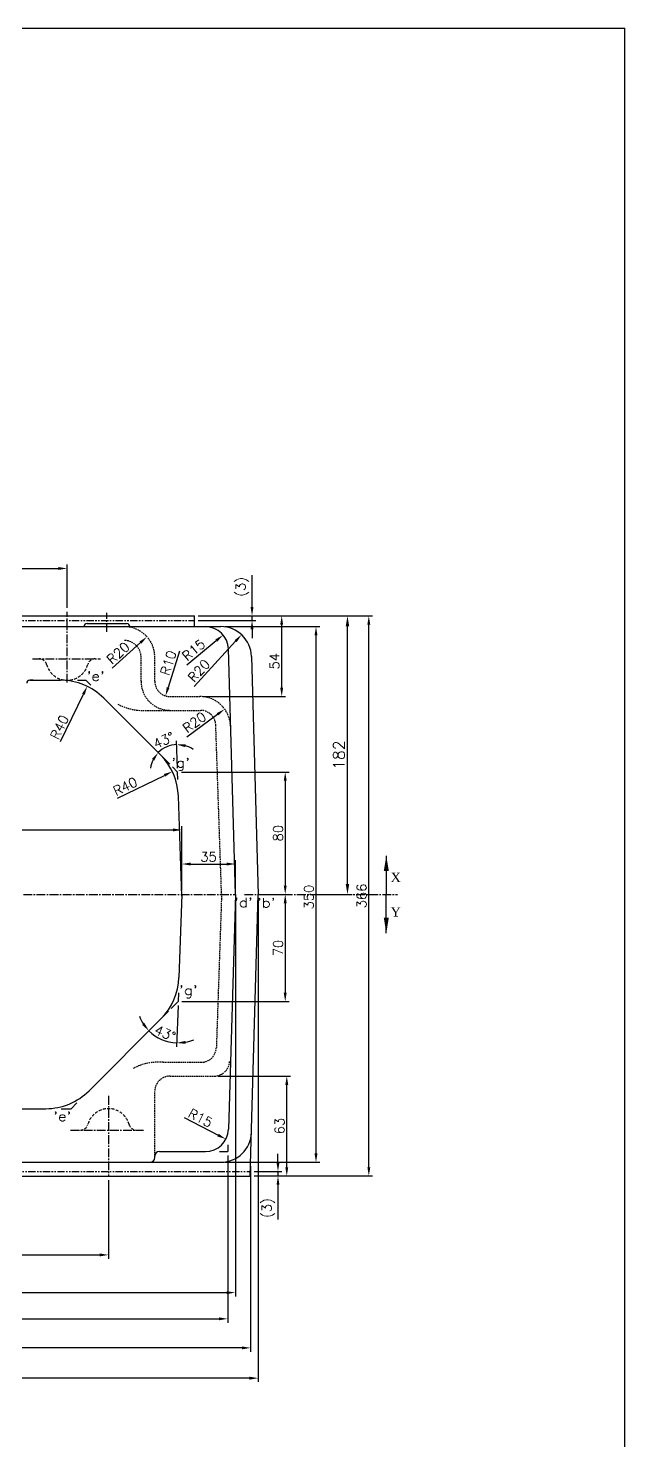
# Model space of a CAD drawing. Header units: millimetres. Extents: x -3508 to 12243, y -3609 to 4092.
# Drawn here: x 1455 to 1846, y 125 to 1048 of the extents above; entities that cross this region are included whole.
import ezdxf

# ---------------------------------------------------------------- set-up
doc = ezdxf.new("R2010")
doc.units = ezdxf.units.MM
doc.header["$LTSCALE"] = 0.3
doc.header["$PDSIZE"] = -50
for name, pattern in [('CENTER2', [28.575, 19.05, -3.175, 3.175, -3.175]), ('HIDDEN', [9.525, 6.35, -3.175]), ('HIDDEN2', [4.7625, 3.175, -1.5875]), ('PHANTOM2', [31.75, 15.875, -3.175, 3.175, -3.175, 3.175, -3.175])]:
    doc.linetypes.add(name, pattern=pattern)
doc.layers.add('AM_5', color=3, linetype='Continuous', lineweight=25)
for name, color, linetype in [('center', 1, 'CENTER2'), ('CHAIN ...', 8, 'PHANTOM2'), ('h', 4, 'HIDDEN'), ('hidden', 4, 'HIDDEN2'), ('ht', 6, 'Continuous')]:
    doc.layers.add(name, color=color, linetype=linetype)
doc.styles.add('ROMANTIC', font='romantic.ttf')
doc.styles.add('rs', font='romans.shx')
doc.styles.get("Standard").update_dxf_attribs({"font": 'romans.shx', "width": 1.2})
doc.dimstyles.new('ISO-25', dxfattribs={"dimscale": 2.5, "dimtxt": 2.5, "dimasz": 2.5, "dimexe": 0.7, "dimexo": 0.625, "dimtad": 1, "dimdec": 3, "dimlfac": -1, "dimzin": 9, "dimdsep": 46, "dimtxsty": 'Standard', "dimcen": 2.5, "dimclrd": 1, "dimclre": 1, "dimclrt": 7, "dimazin": 0, "dimtfac": 0.65, "dimtdec": 3, "dimtmove": 0, "dimatfit": 3, "dimfxl": 0, "dimtolj": 1, "dimarcsym": 0})
doc.dimstyles.new('sarab', dxfattribs={"dimscale": 3, "dimtxt": 2.5, "dimasz": 2.3, "dimexe": 1, "dimexo": 1, "dimtad": 1, "dimdec": 3, "dimdsep": 46, "dimtxsty": 'rs', "dimcen": 0, "dimclrd": 1, "dimclre": 1, "dimclrt": 7, "dimadec": 3, "dimazin": 2, "dimtfac": 1, "dimtdec": 3, "dimtmove": 0, "dimatfit": 3, "dimfxl": 0, "dimarcsym": 0})
doc.dimstyles.new('sarab$0', dxfattribs={"dimscale": 3, "dimtxt": 2.5, "dimasz": 2.3, "dimexe": 1, "dimexo": 1, "dimtad": 1, "dimdec": 3, "dimdsep": 46, "dimtxsty": 'rs', "dimcen": 0, "dimclrd": 1, "dimclre": 1, "dimclrt": 7, "dimadec": 3, "dimazin": 2, "dimtfac": 1, "dimtdec": 3, "dimtmove": 0, "dimatfit": 3, "dimfxl": 0, "dimarcsym": 0})

# ---------------------------------------------------------------- blocks, each defined once
blk = doc.blocks.new('*D1503')
at = {"color": 1, "lineweight": -2, "transparency": 16777216}
for p, q in [((1585.83, 311.53), (1585.83, 202.18)), ((996.83, 248.53), (996.83, 202.18)), ((1002.58, 204.68), (1580.08, 204.68))]:
    blk.add_line(p, q, dxfattribs=at)
at = {"color": 1, "transparency": 16777216}
for points in [[(1002.58, 205.64), (1002.58, 203.72), (996.83, 204.68)], [(1580.08, 205.64), (1580.08, 203.72), (1585.83, 204.68)]]:
    blk.add_solid(points, dxfattribs=at)
at = {"layer": 'Defpoints', "color": 0, "transparency": 16777216}
for p in [(1585.83, 314.03), (996.83, 251.03), (1585.83, 204.68)]:
    blk.add_point(p, dxfattribs=at)
at = {"color": 7, "transparency": 16777216, "insert": (1294.56, 209.37), "char_height": 6.25, "attachment_point": 5, "style": 'rs'}
blk.add_mtext('589', dxfattribs=at)
blk = doc.blocks.new('*D1239')
at = {"color": 1, "lineweight": -2, "transparency": 16777216}
for p, q in [((1600.83, 304.53), (1600.83, 183.2)), ((996.83, 248.53), (996.83, 183.2)), ((1595.08, 185.7), (1002.58, 185.7))]:
    blk.add_line(p, q, dxfattribs=at)
at = {"color": 1, "transparency": 16777216}
for points in [[(1002.58, 186.65), (1002.58, 184.74), (996.83, 185.7)], [(1595.08, 186.65), (1595.08, 184.74), (1600.83, 185.7)]]:
    blk.add_solid(points, dxfattribs=at)
at = {"layer": 'Defpoints', "color": 0, "transparency": 16777216}
for p in [(1600.83, 307.03), (996.83, 251.03), (996.83, 185.7)]:
    blk.add_point(p, dxfattribs=at)
at = {"color": 7, "transparency": 16777216, "insert": (1303.22, 190.38), "char_height": 6.25, "attachment_point": 5, "style": 'rs'}
blk.add_mtext('604', dxfattribs=at)
blk = doc.blocks.new('*D1504')
at = {"color": 1, "lineweight": -2, "transparency": 16777216}
for p, q in [((1605.83, 479.53), (1605.83, 163.42)), ((996.83, 248.53), (996.83, 163.42)), ((1600.08, 165.92), (1002.58, 165.92))]:
    blk.add_line(p, q, dxfattribs=at)
at = {"color": 1, "transparency": 16777216}
for points in [[(1002.58, 166.88), (1002.58, 164.96), (996.83, 165.92)], [(1600.08, 166.88), (1600.08, 164.96), (1605.83, 165.92)]]:
    blk.add_solid(points, dxfattribs=at)
at = {"layer": 'Defpoints', "color": 0, "transparency": 16777216}
for p in [(1605.83, 482.03), (996.83, 251.03), (996.83, 165.92)]:
    blk.add_point(p, dxfattribs=at)
at = {"color": 7, "transparency": 16777216, "insert": (1302.83, 170.61), "char_height": 6.25, "attachment_point": 5, "style": 'rs'}
blk.add_mtext('609', dxfattribs=at)
blk = doc.blocks.new('*D1257')
at = {"color": 1, "lineweight": -2, "transparency": 16777216}
for p, q in [((1555.81, 484.53), (1555.81, 504.4)), ((1561.56, 501.9), (1585.08, 501.9)), ((1590.83, 484.53), (1590.83, 504.4))]:
    blk.add_line(p, q, dxfattribs=at)
at = {"color": 1, "transparency": 16777216}
for points in [[(1561.56, 502.86), (1561.56, 500.94), (1555.81, 501.9)], [(1585.08, 502.86), (1585.08, 500.94), (1590.83, 501.9)]]:
    blk.add_solid(points, dxfattribs=at)
at = {"layer": 'Defpoints', "color": 0, "transparency": 16777216}
for p in [(1590.83, 501.9), (1555.81, 482.03), (1590.83, 482.03)]:
    blk.add_point(p, dxfattribs=at)
at = {"color": 7, "transparency": 16777216, "insert": (1573.32, 506.59), "char_height": 6.25, "attachment_point": 5, "style": 'rs'}
blk.add_mtext('35', dxfattribs=at)
blk = doc.blocks.new('*D1264')
at = {"color": 1, "lineweight": -2, "transparency": 16777216}
for p, q in [((1025.83, 479.53), (1025.83, 219.33)), ((1590.83, 479.53), (1590.83, 219.33)), ((1031.58, 221.83), (1585.08, 221.83))]:
    blk.add_line(p, q, dxfattribs=at)
at = {"color": 1, "transparency": 16777216}
for points in [[(1031.58, 222.79), (1031.58, 220.87), (1025.83, 221.83)], [(1585.08, 222.79), (1585.08, 220.87), (1590.83, 221.83)]]:
    blk.add_solid(points, dxfattribs=at)
at = {"layer": 'Defpoints', "color": 0, "transparency": 16777216}
for p in [(1025.83, 482.03), (1590.83, 482.03), (1590.83, 221.83)]:
    blk.add_point(p, dxfattribs=at)
at = {"color": 7, "transparency": 16777216, "insert": (1310.42, 226.52), "char_height": 6.25, "attachment_point": 5, "style": 'rs'}
blk.add_mtext('565', dxfattribs=at)
blk = doc.blocks.new('*D1284')
at = {"color": 1, "lineweight": -2, "transparency": 16777216}
for p, q in [((1555.57, 562.03), (1625.96, 562.03)), ((1623.46, 556.28), (1623.46, 487.78)), ((1608.33, 482.03), (1625.96, 482.03))]:
    blk.add_line(p, q, dxfattribs=at)
at = {"color": 1, "transparency": 16777216}
for points in [[(1622.5, 556.28), (1624.41, 556.28), (1623.46, 562.03)], [(1622.5, 487.78), (1624.41, 487.78), (1623.46, 482.03)]]:
    blk.add_solid(points, dxfattribs=at)
at = {"layer": 'Defpoints', "color": 0, "transparency": 16777216}
for p in [(1553.07, 562.03), (1605.83, 482.03), (1623.46, 482.03)]:
    blk.add_point(p, dxfattribs=at)
at = {"color": 7, "transparency": 16777216, "insert": (1618.77, 522.03), "char_height": 6.25, "attachment_point": 5, "rotation": 90, "style": 'rs'}
blk.add_mtext('80', dxfattribs=at)
blk = doc.blocks.new('*D1285')
at = {"color": 1, "lineweight": -2, "transparency": 16777216}
for p, q in [((1623.46, 476.28), (1623.46, 417.78)), ((1555.91, 412.03), (1625.96, 412.03))]:
    blk.add_line(p, q, dxfattribs=at)
at = {"color": 1, "transparency": 16777216}
for points in [[(1622.5, 476.28), (1624.41, 476.28), (1623.46, 482.03)], [(1622.5, 417.78), (1624.41, 417.78), (1623.46, 412.03)]]:
    blk.add_solid(points, dxfattribs=at)
at = {"layer": 'Defpoints', "color": 0, "transparency": 16777216}
for p in [(1623.46, 482.03), (1553.41, 412.03), (1623.46, 412.03)]:
    blk.add_point(p, dxfattribs=at)
at = {"color": 7, "transparency": 16777216, "insert": (1618.77, 447.03), "char_height": 6.25, "attachment_point": 5, "rotation": 90, "style": 'rs'}
blk.add_mtext('70', dxfattribs=at)
blk = doc.blocks.new('*D1286')
at = {"color": 1, "lineweight": -2, "transparency": 16777216}
for p, q in [((1552.99, 564.53), (1552.37, 582.47)), ((1548.01, 567.08), (1538.61, 576.49))]:
    blk.add_line(p, q, dxfattribs=at)
for start, end in [(91.96366, 135), (55.10481, 73.53423), (153.42942, 171.85885)]:
    blk.add_arc((1553.07, 562.03), 17.95, start, end, dxfattribs=at)
at = {"color": 1, "transparency": 16777216}
for points in [[(1536.24, 570.62), (1537.79, 569.5), (1540.38, 574.72)], [(1558.04, 578.29), (1558.28, 580.2), (1552.46, 579.97)]]:
    blk.add_solid(points, dxfattribs=at)
at = {"layer": 'Defpoints', "color": 0, "transparency": 16777216}
for p in [(1548.03, 579.26), (1549.78, 565.32), (1553.07, 562.03), (1553.07, 562.03), (1553.24, 557.12)]:
    blk.add_point(p, dxfattribs=at)
at = {"color": 7, "transparency": 16777216, "insert": (1543.97, 582.76), "char_height": 6.25, "attachment_point": 5, "rotation": 23.69361, "style": 'rs'}
blk.add_mtext('43%%D', dxfattribs=at)
blk = doc.blocks.new('*D1287')
at = {"color": 1, "lineweight": -2, "transparency": 16777216}
for p, q in [((1553.33, 409.53), (1552.4, 382.46)), ((1547.02, 405.64), (1532.5, 391.11))]:
    blk.add_line(p, q, dxfattribs=at)
for start, end in [(200.62356, 212.81178), (225, 268.03634), (280.22456, 292.41278)]:
    blk.add_arc((1553.41, 412.03), 27.08, start, end, dxfattribs=at)
at = {"color": 1, "transparency": 16777216}
for points in [[(1531.4, 397.96), (1529.91, 396.75), (1534.26, 392.88)], [(1558.29, 384.42), (1558.15, 386.33), (1552.49, 384.96)]]:
    blk.add_solid(points, dxfattribs=at)
at = {"layer": 'Defpoints', "color": 0, "transparency": 16777216}
for p in [(1553.61, 417.75), (1548.79, 407.41), (1553.41, 412.03), (1553.41, 412.03), (1539.61, 388.73)]:
    blk.add_point(p, dxfattribs=at)
at = {"color": 7, "transparency": 16777216, "insert": (1544.89, 391.32), "char_height": 6.25, "attachment_point": 5, "rotation": 337.63419, "style": 'rs'}
blk.add_mtext('43%%D', dxfattribs=at)
blk = doc.blocks.new('*D1288')
at = {"color": 1, "lineweight": -2, "transparency": 16777216}
for p, q in [((1583.9, 657.03), (1646.09, 657.03)), ((1643.59, 651.28), (1643.59, 312.78)), ((1583.9, 307.03), (1646.09, 307.03))]:
    blk.add_line(p, q, dxfattribs=at)
at = {"color": 1, "transparency": 16777216}
for points in [[(1642.63, 651.28), (1644.55, 651.28), (1643.59, 657.03)], [(1642.63, 312.78), (1644.55, 312.78), (1643.59, 307.03)]]:
    blk.add_solid(points, dxfattribs=at)
at = {"layer": 'Defpoints', "color": 0, "transparency": 16777216}
for p in [(1581.4, 657.03), (1581.4, 307.03), (1643.59, 307.03)]:
    blk.add_point(p, dxfattribs=at)
at = {"color": 7, "transparency": 16777216, "insert": (1638.9, 480.31), "char_height": 6.25, "attachment_point": 5, "rotation": 90, "style": 'rs'}
blk.add_mtext('350', dxfattribs=at)
blk = doc.blocks.new('*D1289')
at = {"color": 1, "lineweight": -2, "transparency": 16777216}
for p, q in [((1566.58, 664.03), (1680.64, 664.03)), ((1678.14, 303.78), (1678.14, 658.28)), ((1603.08, 298.03), (1680.64, 298.03))]:
    blk.add_line(p, q, dxfattribs=at)
at = {"color": 1, "transparency": 16777216}
for points in [[(1677.18, 658.28), (1679.1, 658.28), (1678.14, 664.03)], [(1677.18, 303.78), (1679.1, 303.78), (1678.14, 298.03)]]:
    blk.add_solid(points, dxfattribs=at)
at = {"layer": 'Defpoints', "color": 0, "transparency": 16777216}
for p in [(1564.08, 664.03), (1678.14, 664.03), (1600.58, 298.03)]:
    blk.add_point(p, dxfattribs=at)
at = {"color": 7, "transparency": 16777216, "insert": (1673.45, 481.03), "char_height": 6.25, "attachment_point": 5, "rotation": 90, "style": 'rs'}
blk.add_mtext('366', dxfattribs=at)
blk = doc.blocks.new('*D1290')
at = {"color": 1, "lineweight": -2, "transparency": 16777216}
for p, q in [((1601.75, 669.78), (1601.75, 690.56)), ((1566.58, 664.03), (1604.25, 664.03)), ((1566.58, 661.03), (1604.25, 661.03)), ((1601.75, 661.03), (1601.75, 664.03)), ((1601.75, 655.28), (1601.75, 649.53))]:
    blk.add_line(p, q, dxfattribs=at)
at = {"color": 1, "transparency": 16777216}
for points in [[(1600.79, 669.78), (1602.71, 669.78), (1601.75, 664.03)], [(1600.79, 655.28), (1602.71, 655.28), (1601.75, 661.03)]]:
    blk.add_solid(points, dxfattribs=at)
at = {"layer": 'Defpoints', "color": 0, "transparency": 16777216}
for p in [(1564.08, 664.03), (1564.08, 661.03), (1601.75, 664.03)]:
    blk.add_point(p, dxfattribs=at)
at = {"color": 7, "transparency": 16777216, "insert": (1595.42, 683.04), "char_height": 6.25, "attachment_point": 5, "rotation": 90, "style": 'rs'}
blk.add_mtext('(3)', dxfattribs=at)
blk = doc.blocks.new('*D1291')
at = {"color": 1, "lineweight": -2, "transparency": 16777216}
for p, q in [((1618.72, 306.78), (1618.72, 312.53)), ((1603.08, 298.03), (1621.22, 298.03)), ((1603.23, 301.03), (1621.22, 301.03)), ((1618.72, 301.03), (1618.72, 298.03)), ((1618.72, 292.28), (1618.72, 269.53))]:
    blk.add_line(p, q, dxfattribs=at)
at = {"color": 1, "transparency": 16777216}
for points in [[(1617.76, 306.78), (1619.68, 306.78), (1618.72, 301.03)], [(1617.76, 292.28), (1619.68, 292.28), (1618.72, 298.03)]]:
    blk.add_solid(points, dxfattribs=at)
at = {"layer": 'Defpoints', "color": 0, "transparency": 16777216}
for p in [(1600.58, 298.03), (1600.73, 301.03), (1618.72, 298.03)]:
    blk.add_point(p, dxfattribs=at)
at = {"color": 7, "transparency": 16777216, "insert": (1612.4, 277.05), "char_height": 6.25, "attachment_point": 5, "rotation": 90, "style": 'rs'}
blk.add_mtext('(3)', dxfattribs=at)
blk = doc.blocks.new('*D1292')
at = {"color": 1, "lineweight": -2, "transparency": 16777216}
blk.add_line((1513.64, 544.9), (1544.45, 559.85), dxfattribs=at)
at = {"color": 1, "transparency": 16777216}
blk.add_solid([(1544.03, 560.71), (1544.87, 558.98), (1549.62, 562.36)], dxfattribs=at)
at = {"layer": 'Defpoints', "color": 0, "transparency": 16777216}
for p in [(1549.62, 562.36), (1513.64, 544.9)]:
    blk.add_point(p, dxfattribs=at)
at = {"color": 7, "transparency": 16777216, "insert": (1518.8, 552.61), "char_height": 6.25, "attachment_point": 5, "rotation": 25.88235, "style": 'rs'}
blk.add_mtext('R40', dxfattribs=at)
blk = doc.blocks.new('*D1293')
at = {"color": 1, "lineweight": -2, "transparency": 16777216}
blk.add_line((1476.5, 582.03), (1491.43, 612.85), dxfattribs=at)
at = {"color": 1, "transparency": 16777216}
blk.add_solid([(1490.57, 613.27), (1492.29, 612.44), (1493.94, 618.03)], dxfattribs=at)
at = {"layer": 'Defpoints', "color": 0, "transparency": 16777216}
for p in [(1493.94, 618.03), (1476.5, 582.03)]:
    blk.add_point(p, dxfattribs=at)
at = {"color": 7, "transparency": 16777216, "insert": (1475.78, 591.29), "char_height": 6.25, "attachment_point": 5, "rotation": 64.16157, "style": 'rs'}
blk.add_mtext('R40', dxfattribs=at)
blk = doc.blocks.new('*D1323')
at = {"color": 1, "lineweight": -2, "transparency": 16777216}
for p, q in [((1507.83, 295.34), (1507.83, 243.96)), ((1156.83, 260.59), (1156.83, 243.96)), ((1162.58, 246.46), (1502.08, 246.46))]:
    blk.add_line(p, q, dxfattribs=at)
at = {"color": 1, "transparency": 16777216}
for points in [[(1162.58, 247.41), (1162.58, 245.5), (1156.83, 246.46)], [(1502.08, 247.41), (1502.08, 245.5), (1507.83, 246.46)]]:
    blk.add_solid(points, dxfattribs=at)
at = {"layer": 'Defpoints', "color": 0, "transparency": 16777216}
for p in [(1507.83, 297.84), (1156.83, 263.09), (1507.83, 246.46)]:
    blk.add_point(p, dxfattribs=at)
at = {"color": 7, "transparency": 16777216, "insert": (1331.17, 251.14), "char_height": 6.25, "attachment_point": 5, "style": 'rs'}
blk.add_mtext('351', dxfattribs=at)
blk = doc.blocks.new('*D1325')
at = {"color": 1, "lineweight": -2, "transparency": 16777216}
for p, q in [((1176.83, 674.65), (1176.83, 697.53)), ((1182.58, 695.03), (1475.08, 695.03)), ((1480.83, 669.26), (1480.83, 697.53))]:
    blk.add_line(p, q, dxfattribs=at)
at = {"color": 1, "transparency": 16777216}
for points in [[(1182.58, 695.99), (1182.58, 694.07), (1176.83, 695.03)], [(1475.08, 695.99), (1475.08, 694.07), (1480.83, 695.03)]]:
    blk.add_solid(points, dxfattribs=at)
at = {"layer": 'Defpoints', "color": 0, "transparency": 16777216}
for p in [(1480.83, 695.03), (1176.83, 672.15), (1480.83, 666.76)]:
    blk.add_point(p, dxfattribs=at)
at = {"color": 7, "transparency": 16777216, "insert": (1328.83, 699.72), "char_height": 6.25, "attachment_point": 5, "style": 'rs'}
blk.add_mtext('304', dxfattribs=at)
blk = doc.blocks.new('*D1397')
at = {"color": 1, "lineweight": -2, "transparency": 16777216}
blk.add_line((1510.18, 629.87), (1528.73, 646.56), dxfattribs=at)
at = {"color": 1, "transparency": 16777216}
blk.add_solid([(1528.09, 647.27), (1529.37, 645.85), (1533, 650.41)], dxfattribs=at)
at = {"layer": 'Defpoints', "color": 0, "transparency": 16777216}
for p in [(1533, 650.41), (1518.13, 637.03)]:
    blk.add_point(p, dxfattribs=at)
at = {"color": 7, "transparency": 16777216, "insert": (1514.18, 639.78), "char_height": 6.25, "attachment_point": 5, "rotation": 41.97907, "style": 'rs'}
blk.add_mtext('R20', dxfattribs=at)
blk = doc.blocks.new('*D1398')
at = {"color": 1, "lineweight": -2, "transparency": 16777216}
blk.add_line((1554.31, 641.08), (1546.87, 617.27), dxfattribs=at)
at = {"color": 1, "transparency": 16777216}
blk.add_solid([(1545.95, 617.56), (1547.78, 616.99), (1545.15, 611.78)], dxfattribs=at)
at = {"layer": 'Defpoints', "color": 0, "transparency": 16777216}
for p in [(1548.13, 621.33), (1545.15, 611.78)]:
    blk.add_point(p, dxfattribs=at)
at = {"color": 7, "transparency": 16777216, "insert": (1546.97, 633.32), "char_height": 6.25, "attachment_point": 5, "rotation": 72.62945, "style": 'rs'}
blk.add_mtext('R10', dxfattribs=at)
blk = doc.blocks.new('*D1399')
at = {"color": 1, "lineweight": -2, "transparency": 16777216}
blk.add_line((1559.16, 632.02), (1578.39, 647.92), dxfattribs=at)
at = {"color": 1, "transparency": 16777216}
blk.add_solid([(1577.77, 648.66), (1579, 647.18), (1582.82, 651.59)], dxfattribs=at)
at = {"layer": 'Defpoints', "color": 0, "transparency": 16777216}
for p in [(1582.82, 651.59), (1571.26, 642.03)]:
    blk.add_point(p, dxfattribs=at)
at = {"color": 7, "transparency": 16777216, "insert": (1563.57, 641.75), "char_height": 6.25, "attachment_point": 5, "rotation": 39.59262, "style": 'rs'}
blk.add_mtext('R15', dxfattribs=at)
blk = doc.blocks.new('*D1400')
at = {"color": 1, "lineweight": -2, "transparency": 16777216}
blk.add_line((1559.07, 585.01), (1579.21, 599.74), dxfattribs=at)
at = {"color": 1, "transparency": 16777216}
blk.add_solid([(1578.64, 600.51), (1579.77, 598.97), (1583.85, 603.14)], dxfattribs=at)
at = {"layer": 'Defpoints', "color": 0, "transparency": 16777216}
for p in [(1583.85, 603.14), (1567.7, 591.33)]:
    blk.add_point(p, dxfattribs=at)
at = {"color": 7, "transparency": 16777216, "insert": (1564.05, 594.46), "char_height": 6.25, "attachment_point": 5, "rotation": 36.18514, "style": 'rs'}
blk.add_mtext('R20', dxfattribs=at)
blk = doc.blocks.new('*D1401')
at = {"color": 1, "lineweight": -2, "transparency": 16777216}
blk.add_line((1557.34, 336.24), (1579.49, 324.78), dxfattribs=at)
at = {"color": 1, "transparency": 16777216}
blk.add_solid([(1579.93, 325.63), (1579.05, 323.92), (1584.6, 322.13)], dxfattribs=at)
at = {"layer": 'Defpoints', "color": 0, "transparency": 16777216}
for p in [(1571.27, 329.03), (1584.6, 322.13)]:
    blk.add_point(p, dxfattribs=at)
at = {"color": 7, "transparency": 16777216, "insert": (1568.01, 335.99), "char_height": 6.25, "attachment_point": 5, "rotation": 332.63068, "style": 'rs'}
blk.add_mtext('R15', dxfattribs=at)
blk = doc.blocks.new('*D1402')
at = {"color": 1, "lineweight": -2, "transparency": 16777216}
for p, q in [((1566.58, 664.03), (1623.65, 664.03)), ((1621.15, 617.08), (1621.15, 658.28)), ((1570.2, 611.33), (1623.65, 611.33))]:
    blk.add_line(p, q, dxfattribs=at)
at = {"color": 1, "transparency": 16777216}
for points in [[(1620.19, 658.28), (1622.11, 658.28), (1621.15, 664.03)], [(1620.19, 617.08), (1622.11, 617.08), (1621.15, 611.33)]]:
    blk.add_solid(points, dxfattribs=at)
at = {"layer": 'Defpoints', "color": 0, "transparency": 16777216}
for p in [(1564.08, 664.03), (1621.15, 664.03), (1567.7, 611.33)]:
    blk.add_point(p, dxfattribs=at)
at = {"color": 7, "transparency": 16777216, "insert": (1616.46, 634.39), "char_height": 6.25, "attachment_point": 5, "rotation": 90, "style": 'rs'}
blk.add_mtext('54', dxfattribs=at)
blk = doc.blocks.new('*D1403')
at = {"color": 1, "lineweight": -2, "transparency": 16777216}
for p, q in [((1579.6, 363.33), (1626.97, 363.33)), ((1624.47, 303.78), (1624.47, 357.58)), ((1603.08, 298.03), (1626.97, 298.03))]:
    blk.add_line(p, q, dxfattribs=at)
at = {"color": 1, "transparency": 16777216}
for points in [[(1623.51, 357.58), (1625.43, 357.58), (1624.47, 363.33)], [(1623.51, 303.78), (1625.43, 303.78), (1624.47, 298.03)]]:
    blk.add_solid(points, dxfattribs=at)
at = {"layer": 'Defpoints', "color": 0, "transparency": 16777216}
for p in [(1577.1, 363.33), (1624.47, 363.33), (1600.58, 298.03)]:
    blk.add_point(p, dxfattribs=at)
at = {"color": 7, "transparency": 16777216, "insert": (1619.79, 330.68), "char_height": 6.25, "attachment_point": 5, "rotation": 90, "style": 'rs'}
blk.add_mtext('63', dxfattribs=at)
blk = doc.blocks.new('*D1482')
at = {"color": 1, "lineweight": -2, "transparency": 16777216}
blk.add_line((1563.95, 617.99), (1591.02, 647.53), dxfattribs=at)
at = {"color": 1, "transparency": 16777216}
blk.add_solid([(1590.32, 648.18), (1591.73, 646.89), (1594.91, 651.77)], dxfattribs=at)
at = {"layer": 'Defpoints', "color": 0, "transparency": 16777216}
for p in [(1594.91, 651.77), (1581.4, 637.03)]:
    blk.add_point(p, dxfattribs=at)
at = {"color": 7, "transparency": 16777216, "insert": (1566.98, 628.23), "char_height": 6.25, "attachment_point": 5, "rotation": 47.50206, "style": 'rs'}
blk.add_mtext('R20', dxfattribs=at)
blk = doc.blocks.new('*D1441')
at = {"layer": 'Defpoints', "color": 0, "transparency": 16777216}
for p in [(1555.81, 524.18), (1176.83, 482.03), (1555.81, 482.03)]:
    blk.add_point(p, dxfattribs=at)
at = {"layer": 'ht', "color": 1, "lineweight": -2, "transparency": 16777216}
for p, q in [((1176.83, 484.53), (1176.83, 526.68)), ((1555.81, 484.53), (1555.81, 526.68)), ((1182.58, 524.18), (1550.06, 524.18))]:
    blk.add_line(p, q, dxfattribs=at)
at = {"layer": 'ht', "color": 1, "transparency": 16777216}
for points in [[(1182.58, 525.14), (1182.58, 523.22), (1176.83, 524.18)], [(1550.06, 525.14), (1550.06, 523.22), (1555.81, 524.18)]]:
    blk.add_solid(points, dxfattribs=at)
at = {"layer": 'ht', "color": 7, "transparency": 16777216, "insert": (1366.32, 528.87), "char_height": 6.25, "attachment_point": 5, "style": 'rs'}
blk.add_mtext('379', dxfattribs=at)
blk = doc.blocks.new('_DatumFilled')
at = {"color": 0, "linetype": 'ByBlock'}
blk.add_solid([(0, 0.58), (-1, 0), (0, -0.58)], dxfattribs=at)
blk = doc.blocks.new('*D1177')
at = {"layer": 'AM_5', "color": 1, "lineweight": -2, "transparency": 16777216}
for p, q in [((1567.08, 664.03), (1667.18, 664.03)), ((1664.18, 488.93), (1664.18, 657.13)), ((1646.59, 482.03), (1667.18, 482.03))]:
    blk.add_line(p, q, dxfattribs=at)
at = {"layer": 'AM_5', "color": 1, "transparency": 16777216}
for points in [[(1663.03, 657.13), (1665.33, 657.13), (1664.18, 664.03)], [(1663.03, 488.93), (1665.33, 488.93), (1664.18, 482.03)]]:
    blk.add_solid(points, dxfattribs=at)
at = {"layer": 'Defpoints', "color": 0, "transparency": 16777216}
for p in [(1564.08, 664.03), (1664.18, 664.03), (1643.59, 482.03)]:
    blk.add_point(p, dxfattribs=at)
at = {"layer": 'AM_5', "color": 7, "transparency": 16777216, "insert": (1658.55, 573.03), "char_height": 7.5, "attachment_point": 5, "rotation": 90, "style": 'rs'}
blk.add_mtext('182', dxfattribs=at)

msp = doc.modelspace()

# ---------------------------------------------------------------- linework, layer by layer
for p, q in [((-3507.7534, 1048.0638), (1845.5929, 1048.0638)), ((1845.5929, -697.2178), (1845.5929, 1048.0638)), ((1071.652, 657.028), (1581.3981, 657.028)), ((1094.9038, 664.028), (1564.0848, 664.028)), ((1493.8348, 659.028), (1519.8348, 659.028)), ((1564.0848, 657.028), (1564.0848, 664.028)), ((1590.8348, 482.028), (1586.2512, 642.4564)), ((1601.39, 637.5992), (1605.8348, 482.028)), ((1456.3348, 622.028), (1476.5029, 622.028)), ((1458.6488, 622.028), (1456.3348, 622.028)), ((1487.6172, 622.028), (1493.0714, 622.028)), ((1496.3749, 618.7246), (1493.0714, 622.028)), ((1541.9196, 573.1799), (1504.7872, 610.3123)), ((1553.0714, 562.028), (1549.7826, 565.3169)), ((1553.2397, 557.1213), (1553.0714, 562.028)), ((1555.8554, 480.8287), (1553.6118, 546.2662)), ((1555.8143, 482.028), (1553.9547, 427.7899)), ((1590.8348, 482.028), (1586.2705, 328.6654)), ((1600.5777, 298.028), (1605.8348, 482.028)), ((1553.6105, 417.7507), (1553.4143, 412.028)), ((1553.4143, 412.028), (1548.7915, 407.4052)), ((1542.2624, 400.8762), (1495.13, 353.7438)), ((1094.0042, 342.028), (1466.8457, 342.028)), ((1476.9607, 342.028), (1483.4143, 342.028)), ((1487.2196, 345.8334), (1483.4143, 342.028)), ((1541.1348, 314.028), (1571.2543, 314.028)), ((1580.4593, 314.028), (1585.8348, 314.028)), ((1585.9669, 318.4638), (1585.8348, 314.028)), ((1071.652, 307.028), (1581.3981, 307.028)), ((1090.5632, 298.028), (1600.5777, 298.028))]:
    msp.add_line(p, q)
for centre, radius, start, end in [((1493.8348, 657.028), 2, 90, 180), ((1519.8348, 657.028), 2, 0, 90), ((1571.2573, 642.028), 15, 1.636577, 90), ((1581.3981, 637.028), 20, 1.636577, 90), ((1456.3348, 620.028), 2, 90, 180), ((1476.5029, 582.028), 40, 45, 90), ((1513.6353, 544.8956), 40, 1.9636575, 45), ((1513.9782, 429.1605), 40, 315, 358.0363425), ((1466.8457, 382.028), 40, 270, 315), ((1571.2746, 329.028), 15, 270, 358.2952717), ((1581.3981, 327.028), 20, 270, 358.363423), ((1541.1348, 311.028), 3, 90, 180), ((1535.1348, 310.028), 3, 270, 0)]:
    msp.add_arc(centre, radius, start, end)
at = {"layer": 'center'}
for p, q in [((1480.8348, 620.5376), (1480.8348, 666.7589)), ((1506.8348, 653.5784), (1506.8348, 666.0633)), ((1458.1026, 636.028), (1502.6969, 636.028)), ((980.7162, 482.028), (1590.8348, 482.028)), ((1596.8348, 482.028), (1642.6678, 482.028)), ((1642.6678, 482.028), (1653.3023, 482.028)), ((1661.3102, 482.028), (1696.9916, 482.028)), ((1507.8348, 350.3581), (1507.8348, 297.8357)), ((1483.0891, 328.028), (1530.7313, 328.028))]:
    msp.add_line(p, q, dxfattribs=at)
at = {"layer": 'CHAIN ...'}
for p, q in [((1102.9391, 661.028), (1564.0848, 661.028)), ((1102.9391, 301.028), (1600.6634, 301.028))]:
    msp.add_line(p, q, dxfattribs=at)
at = {"layer": 'h'}
for centre, radius, start, end in [((1462.5045, 631.028), 5, 15.2575233, 90), ((1480.8348, 636.028), 14, 195.2575233, 344.7424767), ((1499.1651, 631.028), 5, 90, 164.7424767), ((1507.8348, 328.028), 14, 15.2575233, 164.7424767), ((1489.5045, 333.028), 5, 270, 344.7424767), ((1526.1651, 333.028), 5, 195.2575233, 270)]:
    msp.add_arc(centre, radius, start, end, dxfattribs=at)
at = {"layer": 'hidden'}
for p, q in [((1529.1348, 621.328), (1529.1348, 637.028)), ((1538.1348, 621.328), (1538.1348, 637.028)), ((1548.1348, 611.328), (1567.7038, 611.328)), ((1533.295, 602.328), (1568.042, 602.328)), ((1581.8401, 481.7197), (1578.0361, 592.6707)), ((1581.8401, 482.3364), (1578.3995, 381.9854)), ((1543.5118, 372.328), (1568.4054, 372.328)), ((1548.1348, 363.328), (1577.1021, 363.328)), ((1538.1348, 310.028), (1538.1348, 353.328))]:
    msp.add_line(p, q, dxfattribs=at)
for centre, radius, start, end in [((1518.1348, 637.028), 20, 0, 90), ((1518.1348, 637.028), 11, 0, 90), ((1548.1348, 621.328), 19, 180, 270), ((1548.1348, 621.328), 10, 180, 270), ((1567.7038, 591.328), 20, 1.636577, 90), ((1530.4929, 636.8834), 34.6688, 241.3985013, 274.6360947), ((1568.042, 592.328), 10, 1.9636575, 90), ((1568.4054, 382.328), 10, 270, 358.0363425), ((1540.4916, 337.791), 34.6688, 85.0024026, 118.239996), ((1577.1021, 373.328), 10, 270, 358.0363425), ((1548.1348, 353.328), 10, 90, 180)]:
    msp.add_arc(centre, radius, start, end, dxfattribs=at)

# ---------------------------------------------------------------- texts
at = {"width": 1.2}
for s, p in [("'e'", (1493.5317, 621.577)), ("'g'", (1548.9309, 565.0609)), ("'d'", (1590.0101, 473.6994)), ("'b'", (1604.9147, 473.5614)), ("'g'", (1553.9821, 416.3812)), ("'e'", (1471.6556, 333.9015))]:
    msp.add_text(s, height=6.1, dxfattribs=at).set_placement(p)
at = {"style": 'ROMANTIC'}
for s, p in [('X', (1692.4196, 490.1212)), ('Y', (1692.4196, 467.6047))]:
    msp.add_text(s, height=6.1, dxfattribs=at).set_placement(p)

# ---------------------------------------------------------------- dimensions: what is measured, and where the dimension line sits
dim = msp.add_linear_dim(base=(1480.8348, 695.0306), p1=(1176.8348, 672.1465), p2=(1480.8348, 666.7589), dimstyle='sarab', override={"dimscale": 2.5, "dimdec": 2, "dimadec": 2, "dimtdec": 2, "dimatfit": 0})
dim.commit()
dim.dimension.update_dxf_attribs({"geometry": '*D1325', "text_midpoint": (1328.8348, 699.7181)})
for base, p1, p2, text, override, picture, middle in [((1601.7488, 664.028), (1564.0848, 661.028), (1564.0848, 664.028), '(<>)', {"dimscale": 2.5, "dimdec": 2, "dimadec": 2, "dimtdec": 2, "dimatfit": 0}, '*D1290', (1595.4244, 683.0429)), ((1624.4731, 363.328), (1600.5777, 298.028), (1577.1021, 363.328), '63', {"dimscale": 2.5, "dimdec": 2, "dimadec": 2, "dimtdec": 2}, '*D1403', (1619.7856, 330.678))]:
    dim = msp.add_linear_dim(base=base, p1=p1, p2=p2, angle=90, text=text, dimstyle='sarab', override=override)
    dim.commit()
    dim.dimension.update_dxf_attribs({"geometry": picture, "text_midpoint": middle})
for base, p1, p2, picture, middle in [((1678.1396, 664.028), (1600.5777, 298.028), (1564.0848, 664.028), '*D1289', (1678.1396, 481.028)), ((1643.5881, 307.028), (1581.3981, 657.028), (1581.3981, 307.028), '*D1288', (1643.5881, 480.308)), ((1623.4556, 412.028), (1623.4556, 482.028), (1553.4143, 412.028), '*D1285', (1623.4556, 447.028))]:
    dim = msp.add_linear_dim(base=base, p1=p1, p2=p2, angle=90, dimstyle='sarab', override={"dimscale": 2.5, "dimdec": 2, "dimadec": 2, "dimtdec": 2, "dimatfit": 0})
    dim.commit()
    dim.dimension.update_dxf_attribs({"geometry": picture, "text_midpoint": middle, "dimtype": 160})
for base, p1, p2, text, override, picture, middle in [((1621.1486, 664.028), (1567.7038, 611.328), (1564.0848, 664.028), '54', {"dimscale": 2.5, "dimdec": 2, "dimadec": 2, "dimtdec": 2}, '*D1402', (1621.1486, 634.3933)), ((1618.7203, 298.028), (1600.7348, 301.028), (1600.5777, 298.028), '(<>)', {"dimscale": 2.5, "dimdec": 2, "dimadec": 2, "dimtdec": 2, "dimatfit": 0}, '*D1291', (1618.7203, 277.0489))]:
    dim = msp.add_linear_dim(base=base, p1=p1, p2=p2, angle=90, text=text, dimstyle='sarab', override=override)
    dim.commit()
    dim.dimension.update_dxf_attribs({"geometry": picture, "text_midpoint": middle, "dimtype": 160})
for center, mpoint, override, picture, middle in [((1518.1348, 637.028), (1533.0026, 650.4052), {"dimscale": 2.5, "dimdec": 2, "dimadec": 2, "dimtdec": 2}, '*D1397', (1517.3184, 636.2935)), ((1571.2573, 642.028), (1582.8162, 651.5879), {"dimscale": 2.5, "dimdec": 2, "dimadec": 2, "dimtdec": 2}, '*D1399', (1566.558, 638.1415)), ((1581.3981, 637.028), (1594.9094, 651.7741), {"dimscale": 2.5, "dimdec": 2, "dimadec": 2, "dimtdec": 2, "dimtmove": 1}, '*D1482', (1570.4386, 625.067)), ((1548.1348, 621.328), (1545.1493, 611.7841), {"dimscale": 2.5, "dimdec": 2, "dimadec": 2, "dimtdec": 2}, '*D1398', (1551.4482, 631.9201)), ((1476.5029, 582.028), (1493.9363, 618.0291), {"dimscale": 2.5, "dimdec": 2, "dimadec": 2, "dimtdec": 2, "dimatfit": 0}, '*D1293', (1479.9973, 589.2443)), ((1567.7038, 591.328), (1583.8461, 603.136), {"dimscale": 2.5, "dimdec": 2, "dimadec": 2, "dimtdec": 2}, '*D1400', (1566.8174, 590.6797)), ((1513.6353, 544.8956), (1549.623, 562.3566), {"dimscale": 2.5, "dimdec": 2, "dimadec": 2, "dimtdec": 2, "dimatfit": 0}, '*D1292', (1520.8489, 548.3956)), ((1571.2746, 329.028), (1584.5956, 322.1322), {"dimscale": 2.5, "dimdec": 2, "dimadec": 2, "dimtdec": 2}, '*D1401', (1565.859, 331.8315))]:
    dim = msp.add_radius_dim(center=center, mpoint=mpoint, dimstyle='sarab', override=override)
    dim.commit()
    dim.dimension.update_dxf_attribs({"geometry": picture, "text_midpoint": middle, "dimtype": 164})
for base, line1, line2, picture, middle in [((1548.0297, 579.2592), ((1553.0714, 562.028), (1549.7826, 565.3169)), ((1553.2397, 557.1213), (1553.0714, 562.028)), '*D1286', (1545.8568, 578.4683)), ((1539.6066, 388.7312), ((1553.4143, 412.028), (1548.7915, 407.4052)), ((1553.6105, 417.7507), (1553.4143, 412.028)), '*D1287', (1543.1093, 386.984))]:
    dim = msp.add_angular_dim_2l(base=base, line1=line1, line2=line2, text='43%%D', dimstyle='sarab', override={"dimscale": 2.5, "dimdec": 2, "dimadec": 2, "dimtdec": 2, "dimatfit": 0})
    dim.commit()
    dim.dimension.update_dxf_attribs({"geometry": picture, "text_midpoint": middle, "dimtype": 162})
dim = msp.add_linear_dim(base=(1623.4556, 482.028), p1=(1553.0714, 562.028), p2=(1605.8348, 482.028), angle=90, dimstyle='sarab', override={"dimscale": 2.5, "dimdec": 2, "dimadec": 2, "dimtdec": 2, "dimatfit": 0})
dim.commit()
dim.dimension.update_dxf_attribs({"geometry": '*D1284', "text_midpoint": (1618.7681, 522.028)})
dim = msp.add_linear_dim(base=(1590.8348, 501.9007), p1=(1555.8143, 482.028), p2=(1590.8348, 482.028), text='35', dimstyle='sarab', override={"dimscale": 2.5, "dimdec": 2, "dimadec": 2, "dimtdec": 2, "dimatfit": 0})
dim.commit()
dim.dimension.update_dxf_attribs({"geometry": '*D1257', "text_midpoint": (1573.3246, 506.5882)})
for base, p1, p2, picture, middle in [((996.8348, 165.9182), (1605.8348, 482.028), (996.8348, 251.028), '*D1504', (1302.8289, 165.9182)), ((1590.8348, 221.8287), (1025.8348, 482.028), (1590.8348, 482.028), '*D1264', (1310.4164, 221.8287)), ((1585.8348, 204.6801), (996.8348, 251.028), (1585.8348, 314.028), '*D1503', (1294.5592, 204.6801)), ((996.8348, 185.6951), (1600.8348, 307.028), (996.8348, 251.028), '*D1239', (1303.2231, 185.6951)), ((1507.8348, 246.4564), (1156.8348, 263.0859), (1507.8348, 297.8357), '*D1323', (1331.1736, 246.4564))]:
    dim = msp.add_linear_dim(base=base, p1=p1, p2=p2, dimstyle='sarab', override={"dimscale": 2.5, "dimdec": 2, "dimadec": 2, "dimtdec": 2, "dimatfit": 0})
    dim.commit()
    dim.dimension.update_dxf_attribs({"geometry": picture, "text_midpoint": middle, "dimtype": 160})
at = {"layer": 'AM_5'}
dim = msp.add_linear_dim(base=(1664.1793, 664.028), p1=(1643.5881, 482.028), p2=(1564.0848, 664.028), angle=90, dimstyle='sarab$0', dxfattribs=at)
dim.commit()
dim.dimension.update_dxf_attribs({"geometry": '*D1177', "text_midpoint": (1664.1793, 573.028), "dimtype": 160})
at = {"layer": 'ht'}
dim = msp.add_linear_dim(base=(1555.8143, 524.1777), p1=(1176.8348, 482.028), p2=(1555.8143, 482.028), dimstyle='sarab', override={"dimscale": 2.5, "dimtoh": 1, "dimdec": 0, "dimcen": 2.5, "dimadec": 1, "dimtdec": 2, "dimldrblk": 'DatumFilled'}, dxfattribs=at)
dim.commit()
dim.dimension.update_dxf_attribs({"geometry": '*D1441', "text_midpoint": (1366.3246, 528.8652)})

# ---------------------------------------------------------------- leaders
for points in [[(1689.5835, 507.3068), (1689.5835, 482.028)], [(1689.5835, 456.7493), (1689.5835, 482.028)]]:
    msp.add_leader(points, dimstyle='ISO-25', override={"dimscale": 2, "dimasz": 5})

doc.saveas('drawing.dxf')
